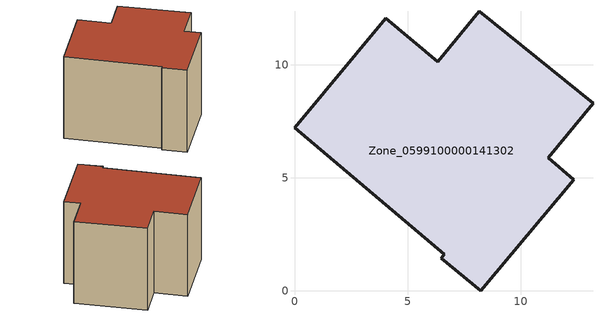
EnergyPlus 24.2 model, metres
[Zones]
Zone_0599100000141302
 floor ground (C_G): 6.33,10.14 8.18,12.37 13.21,8.29 11.22,5.89 12.35,4.92 8.24,0 6.5,1.44 6.63,1.62 0,7.22 4.04,12.06 z0
 wall outside (C_F): 6.63,1.62 6.5,1.44 8.24,0 12.35,4.92 11.22,5.89 13.21,8.29 8.18,12.37 6.33,10.14 4.04,12.06 0,7.22 6.63,1.62 z0:8.24
 roof outside (C_R): 4.04,12.06 0,7.22 6.63,1.62 6.5,1.44 8.24,0 12.35,4.92 11.22,5.89 13.21,8.29 8.18,12.37 6.33,10.14 z8.24
[BUILDING]
Pand.0599100000141302: North Axis=0; Terrain=City; Loads Convergence Tolerance Value=0.04; Temperature Convergence Tolerance Value=0.4; Solar Distribution=FullExterior; Maximum Number of Warmup Days=25; Minimum Number of Warmup Days=1
[Site:Location]
Rotterdam.The.Hague.AP_ZH_NLD Design_Conditions: Latitude=51.96; Longitude=4.45; Time Zone=1; Elevation=-4.5
[SITE:GROUNDTEMPERATURE:BUILDINGSURFACE]
18, 18, 18, 18, 18, 18, 18, 18, 18, 18, 18, 18
[MATERIAL] Thermal Absorptance=0.9; Solar Absorptance=0.7; Visible Absorptance=0.7
Name | Roughness | Thickness | Conductivity | Density | Specific Heat
G.TC.1946-1964 | MediumSmooth | 0.15 | 1 | 540 | 1210
F.TC.1946-1964 | Rough | 0.3 | 0.857143 | 1920 | 840
R.TC.1946-1964 | MediumRough | 0.2 | 0.235294 | 1500 | 1000
[CONSTRUCTION]
C_G: G.TC.1946-1964
C_F: F.TC.1946-1964
C_R: R.TC.1946-1964
[ZONE]
Zone_0599100000141302: Type=1; Multiplier=1; Ceiling Height=Autocalculate; Volume=Autocalculate; Floor Area=autocalculate; Part of Total Floor Area=Yes
[ZONEINFILTRATION:DESIGNFLOWRATE]
Infil_Zone_0599100000141302: Zone or ZoneList or Space or SpaceList=Zone_0599100000141302; Schedule=AlwaysOn; Design Flow Rate Calculation Method=Flow/Area; Flow Rate per Floor Area=0.003; Constant Term Coefficient=1; Temperature Term Coefficient=0; Velocity Term Coefficient=0; Velocity Squared Term Coefficient=0
[HVACTEMPLATE:ZONE:IDEALLOADSAIRSYSTEM]
Zone_0599100000141302: Maximum Heating Supply Air Temperature=50; Minimum Cooling Supply Air Temperature=13; Maximum Heating Supply Air Humidity Ratio=0.0156; Minimum Cooling Supply Air Humidity Ratio=0.0077; Heating Limit=NoLimit; Cooling Limit=NoLimit; Dehumidification Control Type=ConstantSensibleHeatRatio; Cooling Sensible Heat Ratio=0.7; Dehumidification Setpoint=60; Humidification Control Type=None; Humidification Setpoint=30; Outdoor Air Method=None; Outdoor Air Flow Rate per Person=0.00944; Outdoor Air Flow Rate per Zone Floor Area=0; Outdoor Air Flow Rate per Zone=0; Demand Controlled Ventilation Type=None; Outdoor Air Economizer Type=NoEconomizer; Heat Recovery Type=None; Sensible Heat Recovery Effectiveness=0.7; Latent Heat Recovery Effectiveness=0.65
[ZONECONTROL:THERMOSTAT]
ThermostatControl_Zone_0599100000141302: Zone or ZoneList=Zone_0599100000141302; Control Type Schedule=DualSetpointControlType; Control 1=Thermostat_Zone_0599100000141302; Temperature Difference Between Cutout And Setpoint=0
[THERMOSTATSETPOINT:DUALSETPOINT]
Thermostat_Zone_0599100000141302: Heating Setpoint Temperature Schedule=HeatingSetpoint_Zone_0599100000141302; Cooling Setpoint Temperature Schedule=CoolingSetpoint_Zone_0599100000141302
[SCHEDULE:COMPACT]
HeatingSetpoint_Zone_0599100000141302: Through: 12/31, For: AllDays, Until: 24:00, 21
CoolingSetpoint_Zone_0599100000141302: Through: 12/31, For: AllDays, Until: 24:00, 24
DualSetpointControlType: Through: 12/31, For: AllDays, Until: 24:00, 4
AlwaysOn: Through: 12/31, For: AllDays, Until: 24:00, 1
